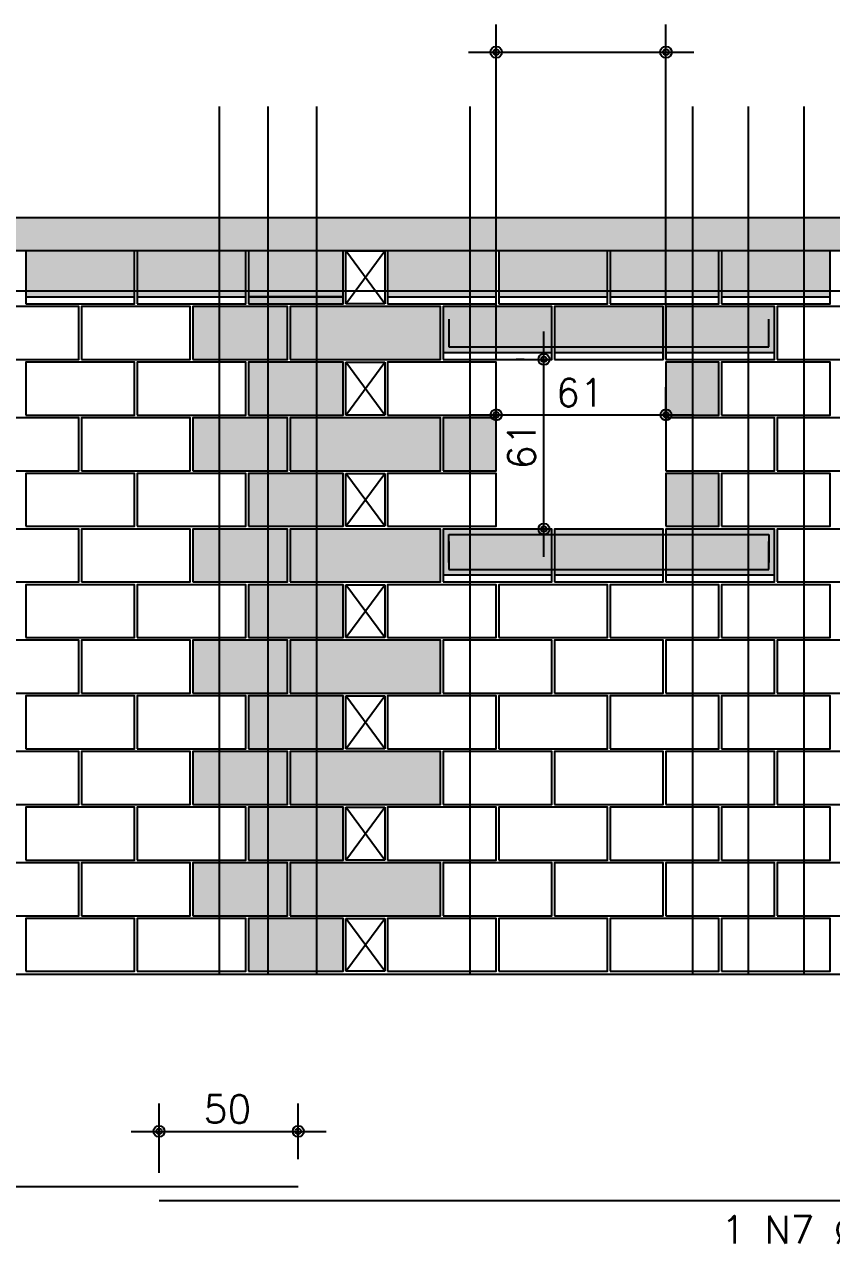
# Model space of a CAD drawing. Extents: x -1.9 to 86, y -1.6 to 60.9.
# Drawn here: x 19.98 to 25.78, y 45.17 to 53.94 of the extents above; entities that cross this region are included whole.
import ezdxf

# ---------------------------------------------------------------- set-up
doc = ezdxf.new("R2010")
doc.units = 0
doc.header["$MEASUREMENT"] = 0
for name, color, linetype in [('PENA_01', 1, 'CONTINUOUS'), ('PENA_02', 2, 'CONTINUOUS'), ('PENA_03', 3, 'CONTINUOUS'), ('PENA_05', 5, 'CONTINUOUS'), ('PENA_09', 254, 'CONTINUOUS'), ('PENA_11', 252, 'CONTINUOUS'), ('PENA_19', 240, 'CONTINUOUS'), ('PENA_21', 100, 'CONTINUOUS'), ('PENA_23', 50, 'CONTINUOUS')]:
    doc.layers.add(name, color=color, linetype=linetype)
doc.styles.get("Standard").update_dxf_attribs({"font": 'ROMANS.SHX'})

msp = doc.modelspace()

# ---------------------------------------------------------------- linework, layer by layer
at = {"layer": 'PENA_01', "linetype": 'Continuous'}
for p, q in [((23.367, 51.5286), (23.367, 53.9366)), ((24.587, 51.5286), (24.587, 53.9366)), ((23.167, 53.7366), (24.787, 53.7366)), ((19.987, 51.9772), (20.767, 51.9772)), ((20.787, 51.9772), (21.567, 51.9772)), ((21.587, 51.9772), (22.267, 51.9772)), ((22.587, 51.9772), (23.367, 51.9772)), ((23.387, 51.9772), (24.167, 51.9772)), ((24.187, 51.9772), (24.967, 51.9772)), ((24.987, 51.9772), (25.767, 51.9772)), ((23.7099, 50.1072), (23.7099, 51.7272)), ((22.987, 51.5772), (23.767, 51.5772)), ((23.787, 51.5772), (24.567, 51.5772)), ((24.587, 51.5772), (25.367, 51.5772)), ((23.567, 51.5272), (23.5099, 51.5272)), ((23.367, 51.1172), (23.367, 51.3286)), ((24.587, 51.1172), (24.587, 51.3286)), ((23.167, 51.1286), (24.787, 51.1286)), ((23.567, 50.3072), (23.5099, 50.3072)), ((22.987, 49.9772), (23.767, 49.9772)), ((23.787, 49.9772), (24.567, 49.9772)), ((24.587, 49.9772), (25.367, 49.9772)), ((20.9448, 45.6769), (20.9448, 46.1763)), ((21.9448, 45.7769), (21.9448, 46.1763)), ((20.7448, 45.9763), (22.1448, 45.9763))]:
    msp.add_line(p, q, dxfattribs=at)
at = {"layer": 'PENA_02', "linetype": 'Continuous'}
for p, q in [((22.287, 51.9272), (22.287, 52.3072)), ((22.287, 52.3072), (22.567, 52.3072)), ((22.567, 52.3072), (22.567, 51.9272)), ((22.567, 51.9272), (22.287, 51.9272)), ((22.287, 51.1272), (22.287, 51.5072)), ((22.287, 51.5072), (22.567, 51.5072)), ((22.567, 51.5072), (22.567, 51.1272)), ((22.567, 51.1272), (22.287, 51.1272)), ((22.287, 50.3272), (22.287, 50.7072)), ((22.287, 50.7072), (22.567, 50.7072)), ((22.567, 50.7072), (22.567, 50.3272)), ((22.567, 50.3272), (22.287, 50.3272)), ((22.287, 49.5272), (22.287, 49.9072)), ((22.287, 49.9072), (22.567, 49.9072)), ((22.567, 49.9072), (22.567, 49.5272)), ((22.567, 49.5272), (22.287, 49.5272)), ((22.287, 48.7272), (22.287, 49.1072)), ((22.287, 49.1072), (22.567, 49.1072)), ((22.567, 49.1072), (22.567, 48.7272)), ((22.567, 48.7272), (22.287, 48.7272)), ((22.287, 47.9272), (22.287, 48.3072)), ((22.287, 48.3072), (22.567, 48.3072)), ((22.567, 48.3072), (22.567, 47.9272)), ((22.567, 47.9272), (22.287, 47.9272)), ((22.287, 47.1272), (22.287, 47.5072)), ((22.287, 47.5072), (22.567, 47.5072)), ((22.567, 47.5072), (22.567, 47.1272)), ((8.887, 47.1072), (31.867, 47.1072)), ((22.567, 47.1272), (22.287, 47.1272))]:
    msp.add_line(p, q, dxfattribs=at)
for points in [[(8.887, 52.3072), (8.887, 52.5472), (31.867, 52.5472), (31.867, 52.3072), (8.887, 52.3072)], [(19.987, 51.9272), (20.767, 51.9272), (20.767, 52.3072), (19.987, 52.3072), (19.987, 51.9272)], [(20.787, 51.9272), (21.567, 51.9272), (21.567, 52.3072), (20.787, 52.3072), (20.787, 51.9272)], [(21.587, 51.9272), (22.267, 51.9272), (22.267, 52.3072), (21.587, 52.3072), (21.587, 51.9272)], [(22.587, 51.9272), (23.367, 51.9272), (23.367, 52.3072), (22.587, 52.3072), (22.587, 51.9272)], [(23.387, 51.9272), (24.167, 51.9272), (24.167, 52.3072), (23.387, 52.3072), (23.387, 51.9272)], [(24.187, 51.9272), (24.967, 51.9272), (24.967, 52.3072), (24.187, 52.3072), (24.187, 51.9272)], [(24.987, 51.9272), (25.767, 51.9272), (25.767, 52.3072), (24.987, 52.3072), (24.987, 51.9272)], [(19.587, 51.5272), (20.367, 51.5272), (20.367, 51.9072), (19.587, 51.9072), (19.587, 51.5272)], [(20.387, 51.5272), (21.167, 51.5272), (21.167, 51.9072), (20.387, 51.9072), (20.387, 51.5272)], [(21.187, 51.5272), (21.867, 51.5272), (21.867, 51.9072), (21.187, 51.9072), (21.187, 51.5272)], [(21.887, 51.5272), (22.967, 51.5272), (22.967, 51.9072), (21.887, 51.9072), (21.887, 51.5272)], [(22.987, 51.5272), (23.767, 51.5272), (23.767, 51.9072), (22.987, 51.9072), (22.987, 51.5272)], [(23.787, 51.5272), (24.567, 51.5272), (24.567, 51.9072), (23.787, 51.9072), (23.787, 51.5272)], [(24.587, 51.5272), (25.367, 51.5272), (25.367, 51.9072), (24.587, 51.9072), (24.587, 51.5272)], [(25.387, 51.5272), (26.167, 51.5272), (26.167, 51.9072), (25.387, 51.9072), (25.387, 51.5272)], [(19.987, 51.1272), (20.767, 51.1272), (20.767, 51.5072), (19.987, 51.5072), (19.987, 51.1272)], [(20.787, 51.1272), (21.567, 51.1272), (21.567, 51.5072), (20.787, 51.5072), (20.787, 51.1272)], [(21.587, 51.1272), (22.267, 51.1272), (22.267, 51.5072), (21.587, 51.5072), (21.587, 51.1272)], [(22.587, 51.1272), (23.367, 51.1272), (23.367, 51.5072), (22.587, 51.5072), (22.587, 51.1272)], [(24.587, 51.1272), (24.967, 51.1272), (24.967, 51.5072), (24.587, 51.5072), (24.587, 51.1272)], [(24.987, 51.1272), (25.767, 51.1272), (25.767, 51.5072), (24.987, 51.5072), (24.987, 51.1272)], [(19.587, 50.7272), (20.367, 50.7272), (20.367, 51.1072), (19.587, 51.1072), (19.587, 50.7272)], [(20.387, 50.7272), (21.167, 50.7272), (21.167, 51.1072), (20.387, 51.1072), (20.387, 50.7272)], [(21.187, 50.7272), (21.867, 50.7272), (21.867, 51.1072), (21.187, 51.1072), (21.187, 50.7272)], [(21.887, 50.7272), (22.967, 50.7272), (22.967, 51.1072), (21.887, 51.1072), (21.887, 50.7272)], [(22.987, 50.7272), (23.367, 50.7272), (23.367, 51.1072), (22.987, 51.1072), (22.987, 50.7272)], [(24.587, 50.7272), (25.367, 50.7272), (25.367, 51.1072), (24.587, 51.1072), (24.587, 50.7272)], [(25.387, 50.7272), (26.167, 50.7272), (26.167, 51.1072), (25.387, 51.1072), (25.387, 50.7272)], [(19.987, 50.3272), (20.767, 50.3272), (20.767, 50.7072), (19.987, 50.7072), (19.987, 50.3272)], [(20.787, 50.3272), (21.567, 50.3272), (21.567, 50.7072), (20.787, 50.7072), (20.787, 50.3272)], [(21.587, 50.3272), (22.267, 50.3272), (22.267, 50.7072), (21.587, 50.7072), (21.587, 50.3272)], [(22.587, 50.3272), (23.367, 50.3272), (23.367, 50.7072), (22.587, 50.7072), (22.587, 50.3272)], [(24.587, 50.3272), (24.967, 50.3272), (24.967, 50.7072), (24.587, 50.7072), (24.587, 50.3272)], [(24.987, 50.3272), (25.767, 50.3272), (25.767, 50.7072), (24.987, 50.7072), (24.987, 50.3272)], [(19.587, 49.9272), (20.367, 49.9272), (20.367, 50.3072), (19.587, 50.3072), (19.587, 49.9272)], [(20.387, 49.9272), (21.167, 49.9272), (21.167, 50.3072), (20.387, 50.3072), (20.387, 49.9272)], [(21.187, 49.9272), (21.867, 49.9272), (21.867, 50.3072), (21.187, 50.3072), (21.187, 49.9272)], [(21.887, 49.9272), (22.967, 49.9272), (22.967, 50.3072), (21.887, 50.3072), (21.887, 49.9272)], [(22.987, 49.9272), (23.767, 49.9272), (23.767, 50.3072), (22.987, 50.3072), (22.987, 49.9272)], [(23.787, 49.9272), (24.567, 49.9272), (24.567, 50.3072), (23.787, 50.3072), (23.787, 49.9272)], [(24.587, 49.9272), (25.367, 49.9272), (25.367, 50.3072), (24.587, 50.3072), (24.587, 49.9272)], [(25.387, 49.9272), (26.167, 49.9272), (26.167, 50.3072), (25.387, 50.3072), (25.387, 49.9272)], [(19.987, 49.5272), (20.767, 49.5272), (20.767, 49.9072), (19.987, 49.9072), (19.987, 49.5272)], [(20.787, 49.5272), (21.567, 49.5272), (21.567, 49.9072), (20.787, 49.9072), (20.787, 49.5272)], [(21.587, 49.5272), (22.267, 49.5272), (22.267, 49.9072), (21.587, 49.9072), (21.587, 49.5272)], [(22.587, 49.5272), (23.367, 49.5272), (23.367, 49.9072), (22.587, 49.9072), (22.587, 49.5272)], [(23.387, 49.5272), (24.167, 49.5272), (24.167, 49.9072), (23.387, 49.9072), (23.387, 49.5272)], [(24.187, 49.5272), (24.967, 49.5272), (24.967, 49.9072), (24.187, 49.9072), (24.187, 49.5272)], [(24.987, 49.5272), (25.767, 49.5272), (25.767, 49.9072), (24.987, 49.9072), (24.987, 49.5272)], [(19.587, 49.1272), (20.367, 49.1272), (20.367, 49.5072), (19.587, 49.5072), (19.587, 49.1272)], [(20.387, 49.1272), (21.167, 49.1272), (21.167, 49.5072), (20.387, 49.5072), (20.387, 49.1272)], [(21.187, 49.1272), (21.867, 49.1272), (21.867, 49.5072), (21.187, 49.5072), (21.187, 49.1272)], [(21.887, 49.1272), (22.967, 49.1272), (22.967, 49.5072), (21.887, 49.5072), (21.887, 49.1272)], [(22.987, 49.1272), (23.767, 49.1272), (23.767, 49.5072), (22.987, 49.5072), (22.987, 49.1272)], [(23.787, 49.1272), (24.567, 49.1272), (24.567, 49.5072), (23.787, 49.5072), (23.787, 49.1272)], [(24.587, 49.1272), (25.367, 49.1272), (25.367, 49.5072), (24.587, 49.5072), (24.587, 49.1272)], [(25.387, 49.1272), (26.167, 49.1272), (26.167, 49.5072), (25.387, 49.5072), (25.387, 49.1272)], [(19.987, 48.7272), (20.767, 48.7272), (20.767, 49.1072), (19.987, 49.1072), (19.987, 48.7272)], [(20.787, 48.7272), (21.567, 48.7272), (21.567, 49.1072), (20.787, 49.1072), (20.787, 48.7272)], [(21.587, 48.7272), (22.267, 48.7272), (22.267, 49.1072), (21.587, 49.1072), (21.587, 48.7272)], [(22.587, 48.7272), (23.367, 48.7272), (23.367, 49.1072), (22.587, 49.1072), (22.587, 48.7272)], [(23.387, 48.7272), (24.167, 48.7272), (24.167, 49.1072), (23.387, 49.1072), (23.387, 48.7272)], [(24.187, 48.7272), (24.967, 48.7272), (24.967, 49.1072), (24.187, 49.1072), (24.187, 48.7272)], [(24.987, 48.7272), (25.767, 48.7272), (25.767, 49.1072), (24.987, 49.1072), (24.987, 48.7272)], [(19.587, 48.3272), (20.367, 48.3272), (20.367, 48.7072), (19.587, 48.7072), (19.587, 48.3272)], [(20.387, 48.3272), (21.167, 48.3272), (21.167, 48.7072), (20.387, 48.7072), (20.387, 48.3272)], [(21.187, 48.3272), (21.867, 48.3272), (21.867, 48.7072), (21.187, 48.7072), (21.187, 48.3272)], [(21.887, 48.3272), (22.967, 48.3272), (22.967, 48.7072), (21.887, 48.7072), (21.887, 48.3272)], [(22.987, 48.3272), (23.767, 48.3272), (23.767, 48.7072), (22.987, 48.7072), (22.987, 48.3272)], [(23.787, 48.3272), (24.567, 48.3272), (24.567, 48.7072), (23.787, 48.7072), (23.787, 48.3272)], [(24.587, 48.3272), (25.367, 48.3272), (25.367, 48.7072), (24.587, 48.7072), (24.587, 48.3272)], [(25.387, 48.3272), (26.167, 48.3272), (26.167, 48.7072), (25.387, 48.7072), (25.387, 48.3272)], [(19.987, 47.9272), (20.767, 47.9272), (20.767, 48.3072), (19.987, 48.3072), (19.987, 47.9272)], [(20.787, 47.9272), (21.567, 47.9272), (21.567, 48.3072), (20.787, 48.3072), (20.787, 47.9272)], [(21.587, 47.9272), (22.267, 47.9272), (22.267, 48.3072), (21.587, 48.3072), (21.587, 47.9272)], [(22.587, 47.9272), (23.367, 47.9272), (23.367, 48.3072), (22.587, 48.3072), (22.587, 47.9272)], [(23.387, 47.9272), (24.167, 47.9272), (24.167, 48.3072), (23.387, 48.3072), (23.387, 47.9272)], [(24.187, 47.9272), (24.967, 47.9272), (24.967, 48.3072), (24.187, 48.3072), (24.187, 47.9272)], [(24.987, 47.9272), (25.767, 47.9272), (25.767, 48.3072), (24.987, 48.3072), (24.987, 47.9272)], [(19.587, 47.5272), (20.367, 47.5272), (20.367, 47.9072), (19.587, 47.9072), (19.587, 47.5272)], [(20.387, 47.5272), (21.167, 47.5272), (21.167, 47.9072), (20.387, 47.9072), (20.387, 47.5272)], [(21.187, 47.5272), (21.867, 47.5272), (21.867, 47.9072), (21.187, 47.9072), (21.187, 47.5272)], [(21.887, 47.5272), (22.967, 47.5272), (22.967, 47.9072), (21.887, 47.9072), (21.887, 47.5272)], [(22.987, 47.5272), (23.767, 47.5272), (23.767, 47.9072), (22.987, 47.9072), (22.987, 47.5272)], [(23.787, 47.5272), (24.567, 47.5272), (24.567, 47.9072), (23.787, 47.9072), (23.787, 47.5272)], [(24.587, 47.5272), (25.367, 47.5272), (25.367, 47.9072), (24.587, 47.9072), (24.587, 47.5272)], [(25.387, 47.5272), (26.167, 47.5272), (26.167, 47.9072), (25.387, 47.9072), (25.387, 47.5272)], [(19.987, 47.1272), (20.767, 47.1272), (20.767, 47.5072), (19.987, 47.5072), (19.987, 47.1272)], [(20.787, 47.1272), (21.567, 47.1272), (21.567, 47.5072), (20.787, 47.5072), (20.787, 47.1272)], [(21.587, 47.1272), (22.267, 47.1272), (22.267, 47.5072), (21.587, 47.5072), (21.587, 47.1272)], [(22.587, 47.1272), (23.367, 47.1272), (23.367, 47.5072), (22.587, 47.5072), (22.587, 47.1272)], [(23.387, 47.1272), (24.167, 47.1272), (24.167, 47.5072), (23.387, 47.5072), (23.387, 47.1272)], [(24.187, 47.1272), (24.967, 47.1272), (24.967, 47.5072), (24.187, 47.5072), (24.187, 47.1272)], [(24.987, 47.1272), (25.767, 47.1272), (25.767, 47.5072), (24.987, 47.5072), (24.987, 47.1272)]]:
    msp.add_lwpolyline(points, dxfattribs=at)
for centre, radius in [((23.367, 53.7366), 0.0416), ((23.367, 53.7366), 0.0208), ((24.587, 53.7366), 0.0416), ((24.587, 53.7366), 0.0208), ((23.7099, 51.5272), 0.04), ((23.7099, 51.5272), 0.02), ((23.367, 51.1286), 0.04), ((23.367, 51.1286), 0.02), ((24.587, 51.1286), 0.04), ((24.587, 51.1286), 0.02), ((23.7099, 50.3072), 0.04), ((23.7099, 50.3072), 0.02), ((20.9448, 45.9763), 0.04), ((20.9448, 45.9763), 0.02), ((21.9448, 45.9763), 0.04), ((21.9448, 45.9763), 0.02)]:
    msp.add_circle(centre, radius, dxfattribs=at)
at = {"layer": 'PENA_03', "linetype": 'Continuous'}
for p, q in [((22.567, 51.9272), (22.287, 52.3072)), ((22.287, 51.9272), (22.567, 52.3072)), ((22.567, 51.1272), (22.287, 51.5072)), ((22.287, 51.1272), (22.567, 51.5072)), ((23.767, 51.5272), (23.767, 51.5272)), ((23.367, 51.3286), (23.367, 51.3286)), ((24.587, 51.3286), (24.587, 51.3286)), ((23.367, 50.9172), (23.367, 50.9172)), ((24.587, 50.9172), (24.587, 50.9172)), ((22.567, 50.3272), (22.287, 50.7072)), ((22.287, 50.3272), (22.567, 50.7072)), ((23.767, 50.3072), (23.767, 50.3072)), ((22.567, 49.5272), (22.287, 49.9072)), ((22.287, 49.5272), (22.567, 49.9072)), ((22.567, 48.7272), (22.287, 49.1072)), ((22.287, 48.7272), (22.567, 49.1072)), ((22.567, 47.9272), (22.287, 48.3072)), ((22.287, 47.9272), (22.567, 48.3072)), ((22.567, 47.1272), (22.287, 47.5072)), ((22.287, 47.1272), (22.567, 47.5072)), ((21.9448, 45.5769), (21.9448, 45.5769)), ((20.9448, 45.4769), (20.9448, 45.4769))]:
    msp.add_line(p, q, dxfattribs=at)
at = {"layer": 'PENA_05', "linetype": 'Continuous'}
for p, q in [((21.9448, 52.0172), (8.987, 52.0172)), ((31.767, 52.0172), (20.9448, 52.0172)), ((23.027, 51.8172), (23.027, 51.6172)), ((25.327, 51.6172), (25.327, 51.8172)), ((23.027, 51.6172), (25.327, 51.6172)), ((23.027, 50.0672), (23.027, 50.2672)), ((23.027, 50.2672), (25.327, 50.2672)), ((25.327, 50.2672), (25.327, 50.0672)), ((23.027, 50.2172), (23.027, 50.0172)), ((25.327, 50.0172), (25.327, 50.2172)), ((23.027, 50.0172), (25.327, 50.0172)), ((21.9448, 45.5769), (8.987, 45.5769)), ((31.767, 45.4769), (20.9448, 45.4769))]:
    msp.add_line(p, q, dxfattribs=at)
for points in [[(21.377, 53.3472), (21.377, 47.1072)], [(21.727, 53.3472), (21.727, 47.1072)], [(22.077, 53.3472), (22.077, 47.1072)], [(23.177, 53.3472), (23.177, 47.1072)], [(24.777, 53.3472), (24.777, 47.1072)], [(25.177, 53.3472), (25.177, 47.1072)], [(25.577, 53.3472), (25.577, 47.1072)]]:
    msp.add_lwpolyline(points, dxfattribs=at)
at = {"layer": 'PENA_09', "linetype": 'Continuous'}
for points in [[(19.987, 51.9772), (20.767, 51.9772), (20.767, 52.3072), (19.987, 52.3072), (19.987, 51.9772)], [(20.787, 51.9772), (21.567, 51.9772), (21.567, 52.3072), (20.787, 52.3072), (20.787, 51.9772)], [(21.587, 51.9772), (22.267, 51.9772), (22.267, 52.3072), (21.587, 52.3072), (21.587, 51.9772)], [(22.587, 51.9772), (23.367, 51.9772), (23.367, 52.3072), (22.587, 52.3072), (22.587, 51.9772)], [(23.387, 51.9772), (24.167, 51.9772), (24.167, 52.3072), (23.387, 52.3072), (23.387, 51.9772)], [(24.187, 51.9772), (24.967, 51.9772), (24.967, 52.3072), (24.187, 52.3072), (24.187, 51.9772)], [(24.987, 51.9772), (25.767, 51.9772), (25.767, 52.3072), (24.987, 52.3072), (24.987, 51.9772)], [(22.987, 51.5772), (23.767, 51.5772), (23.767, 51.9072), (22.987, 51.9072), (22.987, 51.5772)], [(23.787, 51.5772), (24.567, 51.5772), (24.567, 51.9072), (23.787, 51.9072), (23.787, 51.5772)], [(24.587, 51.5772), (25.367, 51.5772), (25.367, 51.9072), (24.587, 51.9072), (24.587, 51.5772)], [(22.987, 49.9772), (23.767, 49.9772), (23.767, 50.3072), (22.987, 50.3072), (22.987, 49.9772)], [(23.787, 49.9772), (24.567, 49.9772), (24.567, 50.3072), (23.787, 50.3072), (23.787, 49.9772)], [(24.587, 49.9772), (25.367, 49.9772), (25.367, 50.3072), (24.587, 50.3072), (24.587, 49.9772)]]:
    msp.add_lwpolyline(points, dxfattribs=at)
for points in [[(19.987, 51.9772), (20.767, 51.9772), (20.767, 52.3072)], [(19.987, 51.9772), (20.767, 52.3072), (19.987, 52.3072)], [(19.987, 51.9772), (19.987, 52.3072), (19.987, 51.9772)], [(20.787, 51.9772), (21.567, 51.9772), (21.567, 52.3072)], [(20.787, 51.9772), (21.567, 52.3072), (20.787, 52.3072)], [(20.787, 51.9772), (20.787, 52.3072), (20.787, 51.9772)], [(21.587, 51.9772), (22.267, 51.9772), (22.267, 52.3072)], [(21.587, 51.9772), (22.267, 52.3072), (21.587, 52.3072)], [(21.587, 51.9772), (21.587, 52.3072), (21.587, 51.9772)], [(22.587, 51.9772), (23.367, 51.9772), (23.367, 52.3072)], [(22.587, 51.9772), (23.367, 52.3072), (22.587, 52.3072)], [(22.587, 51.9772), (22.587, 52.3072), (22.587, 51.9772)], [(23.387, 51.9772), (24.167, 51.9772), (24.167, 52.3072)], [(23.387, 51.9772), (24.167, 52.3072), (23.387, 52.3072)], [(23.387, 51.9772), (23.387, 52.3072), (23.387, 51.9772)], [(24.187, 51.9772), (24.967, 51.9772), (24.967, 52.3072)], [(24.187, 51.9772), (24.967, 52.3072), (24.187, 52.3072)], [(24.187, 51.9772), (24.187, 52.3072), (24.187, 51.9772)], [(24.987, 51.9772), (25.767, 51.9772), (25.767, 52.3072)], [(24.987, 51.9772), (25.767, 52.3072), (24.987, 52.3072)], [(24.987, 51.9772), (24.987, 52.3072), (24.987, 51.9772)], [(22.987, 51.5772), (23.767, 51.5772), (23.767, 51.9072)], [(22.987, 51.5772), (23.767, 51.9072), (22.987, 51.9072)], [(22.987, 51.5772), (22.987, 51.9072), (22.987, 51.5772)], [(23.787, 51.5772), (24.567, 51.5772), (24.567, 51.9072)], [(23.787, 51.5772), (24.567, 51.9072), (23.787, 51.9072)], [(23.787, 51.5772), (23.787, 51.9072), (23.787, 51.5772)], [(24.587, 51.5772), (25.367, 51.5772), (25.367, 51.9072)], [(24.587, 51.5772), (25.367, 51.9072), (24.587, 51.9072)], [(24.587, 51.5772), (24.587, 51.9072), (24.587, 51.5772)], [(22.987, 49.9772), (23.767, 49.9772), (23.767, 50.3072)], [(22.987, 49.9772), (23.767, 50.3072), (22.987, 50.3072)], [(22.987, 49.9772), (22.987, 50.3072), (22.987, 49.9772)], [(23.787, 49.9772), (24.567, 49.9772), (24.567, 50.3072)], [(23.787, 49.9772), (24.567, 50.3072), (23.787, 50.3072)], [(23.787, 49.9772), (23.787, 50.3072), (23.787, 49.9772)], [(24.587, 49.9772), (25.367, 49.9772), (25.367, 50.3072)], [(24.587, 49.9772), (25.367, 50.3072), (24.587, 50.3072)], [(24.587, 49.9772), (24.587, 50.3072), (24.587, 49.9772)]]:
    msp.add_solid(points, dxfattribs=at)
at = {"layer": 'PENA_11', "linetype": 'Continuous'}
for points in [[(8.887, 52.3072), (8.887, 52.5472), (31.867, 52.5472)], [(8.887, 52.3072), (31.867, 52.5472), (31.867, 52.3072)], [(8.887, 52.3072), (31.867, 52.3072), (8.887, 52.3072)]]:
    msp.add_solid(points, dxfattribs=at)
at = {"layer": 'PENA_19', "linetype": 'Continuous'}
for points in [[(21.887, 51.5272), (22.967, 51.5272), (22.967, 51.9072), (21.887, 51.9072), (21.887, 51.5272)], [(21.887, 50.7272), (22.967, 50.7272), (22.967, 51.1072), (21.887, 51.1072), (21.887, 50.7272)], [(21.887, 49.9272), (22.967, 49.9272), (22.967, 50.3072), (21.887, 50.3072), (21.887, 49.9272)], [(21.887, 49.1272), (22.967, 49.1272), (22.967, 49.5072), (21.887, 49.5072), (21.887, 49.1272)], [(21.887, 48.3272), (22.967, 48.3272), (22.967, 48.7072), (21.887, 48.7072), (21.887, 48.3272)], [(21.887, 47.5272), (22.967, 47.5272), (22.967, 47.9072), (21.887, 47.9072), (21.887, 47.5272)]]:
    msp.add_lwpolyline(points, dxfattribs=at)
for points in [[(21.887, 51.5272), (22.967, 51.5272), (22.967, 51.9072)], [(21.887, 51.5272), (22.967, 51.9072), (21.887, 51.9072)], [(21.887, 51.5272), (21.887, 51.9072), (21.887, 51.5272)], [(21.887, 50.7272), (22.967, 50.7272), (22.967, 51.1072)], [(21.887, 50.7272), (22.967, 51.1072), (21.887, 51.1072)], [(21.887, 50.7272), (21.887, 51.1072), (21.887, 50.7272)], [(21.887, 49.9272), (22.967, 49.9272), (22.967, 50.3072)], [(21.887, 49.9272), (22.967, 50.3072), (21.887, 50.3072)], [(21.887, 49.9272), (21.887, 50.3072), (21.887, 49.9272)], [(21.887, 49.1272), (22.967, 49.1272), (22.967, 49.5072)], [(21.887, 49.1272), (22.967, 49.5072), (21.887, 49.5072)], [(21.887, 49.1272), (21.887, 49.5072), (21.887, 49.1272)], [(21.887, 48.3272), (22.967, 48.3272), (22.967, 48.7072)], [(21.887, 48.3272), (22.967, 48.7072), (21.887, 48.7072)], [(21.887, 48.3272), (21.887, 48.7072), (21.887, 48.3272)], [(21.887, 47.5272), (22.967, 47.5272), (22.967, 47.9072)], [(21.887, 47.5272), (22.967, 47.9072), (21.887, 47.9072)], [(21.887, 47.5272), (21.887, 47.9072), (21.887, 47.5272)]]:
    msp.add_solid(points, dxfattribs=at)
at = {"layer": 'PENA_21', "linetype": 'Continuous'}
for points in [[(21.187, 51.5272), (21.867, 51.5272), (21.867, 51.9072), (21.187, 51.9072), (21.187, 51.5272)], [(21.587, 51.9272), (22.267, 51.9272), (22.267, 51.9772), (21.587, 51.9772), (21.587, 51.9272)], [(21.587, 51.1272), (22.267, 51.1272), (22.267, 51.5072), (21.587, 51.5072), (21.587, 51.1272)], [(21.187, 50.7272), (21.867, 50.7272), (21.867, 51.1072), (21.187, 51.1072), (21.187, 50.7272)], [(21.587, 50.3272), (22.267, 50.3272), (22.267, 50.7072), (21.587, 50.7072), (21.587, 50.3272)], [(21.187, 49.9272), (21.867, 49.9272), (21.867, 50.3072), (21.187, 50.3072), (21.187, 49.9272)], [(21.587, 49.5272), (22.267, 49.5272), (22.267, 49.9072), (21.587, 49.9072), (21.587, 49.5272)], [(21.187, 49.1272), (21.867, 49.1272), (21.867, 49.5072), (21.187, 49.5072), (21.187, 49.1272)], [(21.587, 48.7272), (22.267, 48.7272), (22.267, 49.1072), (21.587, 49.1072), (21.587, 48.7272)], [(21.187, 48.3272), (21.867, 48.3272), (21.867, 48.7072), (21.187, 48.7072), (21.187, 48.3272)], [(21.587, 47.9272), (22.267, 47.9272), (22.267, 48.3072), (21.587, 48.3072), (21.587, 47.9272)], [(21.187, 47.5272), (21.867, 47.5272), (21.867, 47.9072), (21.187, 47.9072), (21.187, 47.5272)], [(21.587, 47.1272), (22.267, 47.1272), (22.267, 47.5072), (21.587, 47.5072), (21.587, 47.1272)]]:
    msp.add_lwpolyline(points, dxfattribs=at)
for points in [[(21.187, 51.5272), (21.867, 51.5272), (21.867, 51.9072)], [(21.187, 51.5272), (21.867, 51.9072), (21.187, 51.9072)], [(21.187, 51.5272), (21.187, 51.9072), (21.187, 51.5272)], [(21.587, 51.9272), (22.267, 51.9272), (22.267, 51.9772)], [(21.587, 51.9272), (22.267, 51.9772), (21.587, 51.9772)], [(21.587, 51.9272), (21.587, 51.9772), (21.587, 51.9272)], [(21.587, 51.1272), (22.267, 51.1272), (22.267, 51.5072)], [(21.587, 51.1272), (22.267, 51.5072), (21.587, 51.5072)], [(21.587, 51.1272), (21.587, 51.5072), (21.587, 51.1272)], [(21.187, 50.7272), (21.867, 50.7272), (21.867, 51.1072)], [(21.187, 50.7272), (21.867, 51.1072), (21.187, 51.1072)], [(21.187, 50.7272), (21.187, 51.1072), (21.187, 50.7272)], [(21.587, 50.3272), (22.267, 50.3272), (22.267, 50.7072)], [(21.587, 50.3272), (22.267, 50.7072), (21.587, 50.7072)], [(21.587, 50.3272), (21.587, 50.7072), (21.587, 50.3272)], [(21.187, 49.9272), (21.867, 49.9272), (21.867, 50.3072)], [(21.187, 49.9272), (21.867, 50.3072), (21.187, 50.3072)], [(21.187, 49.9272), (21.187, 50.3072), (21.187, 49.9272)], [(21.587, 49.5272), (22.267, 49.5272), (22.267, 49.9072)], [(21.587, 49.5272), (22.267, 49.9072), (21.587, 49.9072)], [(21.587, 49.5272), (21.587, 49.9072), (21.587, 49.5272)], [(21.187, 49.1272), (21.867, 49.1272), (21.867, 49.5072)], [(21.187, 49.1272), (21.867, 49.5072), (21.187, 49.5072)], [(21.187, 49.1272), (21.187, 49.5072), (21.187, 49.1272)], [(21.587, 48.7272), (22.267, 48.7272), (22.267, 49.1072)], [(21.587, 48.7272), (22.267, 49.1072), (21.587, 49.1072)], [(21.587, 48.7272), (21.587, 49.1072), (21.587, 48.7272)], [(21.187, 48.3272), (21.867, 48.3272), (21.867, 48.7072)], [(21.187, 48.3272), (21.867, 48.7072), (21.187, 48.7072)], [(21.187, 48.3272), (21.187, 48.7072), (21.187, 48.3272)], [(21.587, 47.9272), (22.267, 47.9272), (22.267, 48.3072)], [(21.587, 47.9272), (22.267, 48.3072), (21.587, 48.3072)], [(21.587, 47.9272), (21.587, 48.3072), (21.587, 47.9272)], [(21.187, 47.5272), (21.867, 47.5272), (21.867, 47.9072)], [(21.187, 47.5272), (21.867, 47.9072), (21.187, 47.9072)], [(21.187, 47.5272), (21.187, 47.9072), (21.187, 47.5272)], [(21.587, 47.1272), (22.267, 47.1272), (22.267, 47.5072)], [(21.587, 47.1272), (22.267, 47.5072), (21.587, 47.5072)], [(21.587, 47.1272), (21.587, 47.5072), (21.587, 47.1272)]]:
    msp.add_solid(points, dxfattribs=at)
at = {"layer": 'PENA_23', "linetype": 'Continuous'}
for points in [[(24.587, 51.1272), (24.967, 51.1272), (24.967, 51.5072), (24.587, 51.5072), (24.587, 51.1272)], [(22.987, 50.7272), (23.367, 50.7272), (23.367, 51.1072), (22.987, 51.1072), (22.987, 50.7272)], [(24.587, 50.3272), (24.967, 50.3272), (24.967, 50.7072), (24.587, 50.7072), (24.587, 50.3272)]]:
    msp.add_lwpolyline(points, dxfattribs=at)
for points in [[(24.587, 51.1272), (24.967, 51.1272), (24.967, 51.5072)], [(24.587, 51.1272), (24.967, 51.5072), (24.587, 51.5072)], [(24.587, 51.1272), (24.587, 51.5072), (24.587, 51.1272)], [(22.987, 50.7272), (23.367, 50.7272), (23.367, 51.1072)], [(22.987, 50.7272), (23.367, 51.1072), (22.987, 51.1072)], [(22.987, 50.7272), (22.987, 51.1072), (22.987, 50.7272)], [(24.587, 50.3272), (24.967, 50.3272), (24.967, 50.7072)], [(24.587, 50.3272), (24.967, 50.7072), (24.587, 50.7072)], [(24.587, 50.3272), (24.587, 50.7072), (24.587, 50.3272)]]:
    msp.add_solid(points, dxfattribs=at)

# ---------------------------------------------------------------- texts
at = {"layer": 'PENA_03', "linetype": 'Continuous'}
for s, p in [('61', (23.797, 51.1886)), ('50', (21.2648, 46.0363)), ('1 N7 %%c 10 C=561', (24.9848, 45.1689))]:
    msp.add_text(s, height=0.2, dxfattribs=at).set_placement(p)
msp.add_text('61', height=0.2, rotation=90, dxfattribs=at).set_placement((23.6499, 50.7372))

doc.saveas('drawing.dxf')
